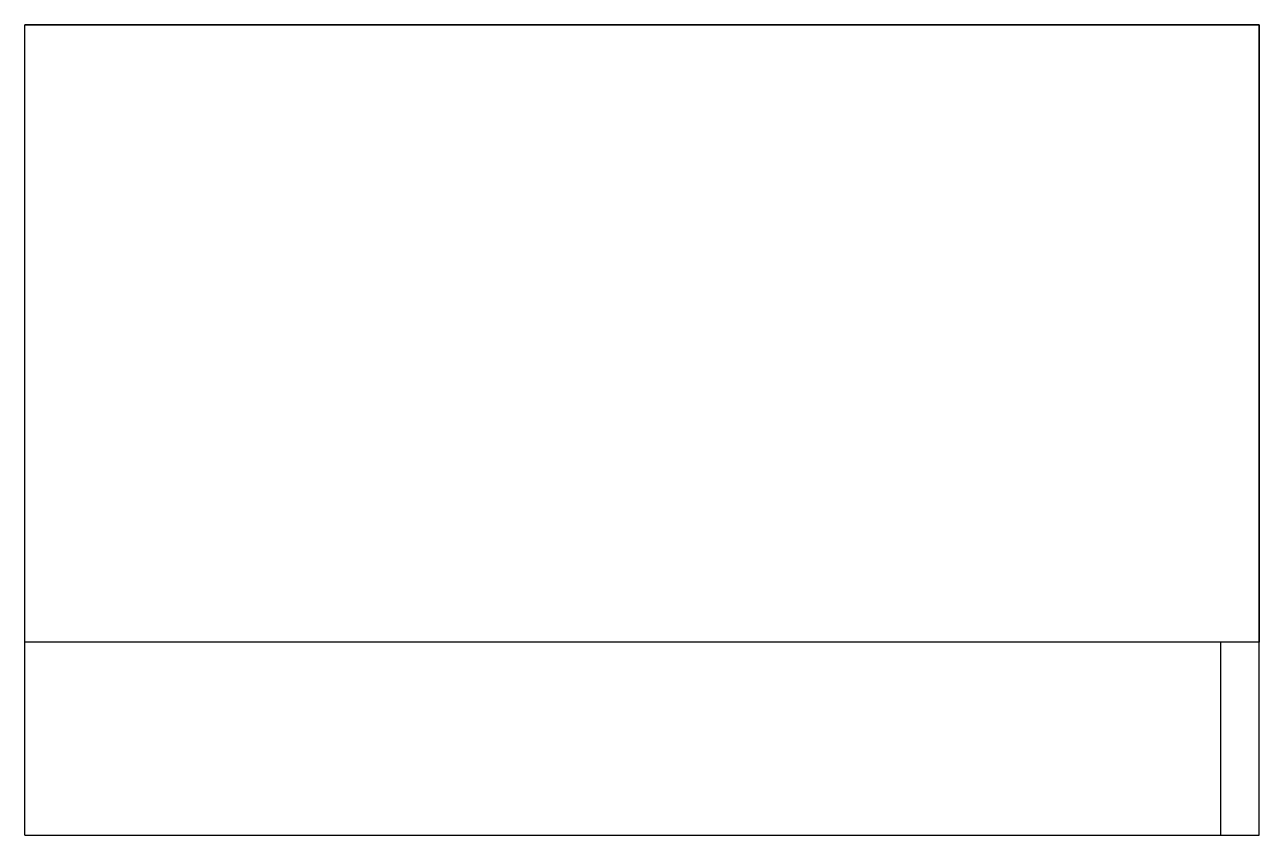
# Model space of a CAD drawing. Extents: x 0 to 80, y 0 to 52.5.
import ezdxf

# ---------------------------------------------------------------- set-up
doc = ezdxf.new("R2010")
doc.units = 0
doc.layers.get('0').update_dxf_attribs({"linetype": 'CONTINUOUS'})

msp = doc.modelspace()

# ---------------------------------------------------------------- linework, layer by layer
at = {"linetype": 'CONTINUOUS'}
for p, q in [((80, 52.5), (0, 52.5)), ((0, 0), (0, 52.5)), ((0, 52.5), (80, 52.5)), ((0, 0), (0, 52.5)), ((80, 0), (80, 52.5)), ((80, 52.5), (80, 12.5)), ((80, 12.5), (0, 12.5)), ((80, 12.5), (0, 12.5)), ((77.5, 0), (77.5, 12.5)), ((0, 0), (80, 0))]:
    msp.add_line(p, q, dxfattribs=at)

doc.saveas('drawing.dxf')
